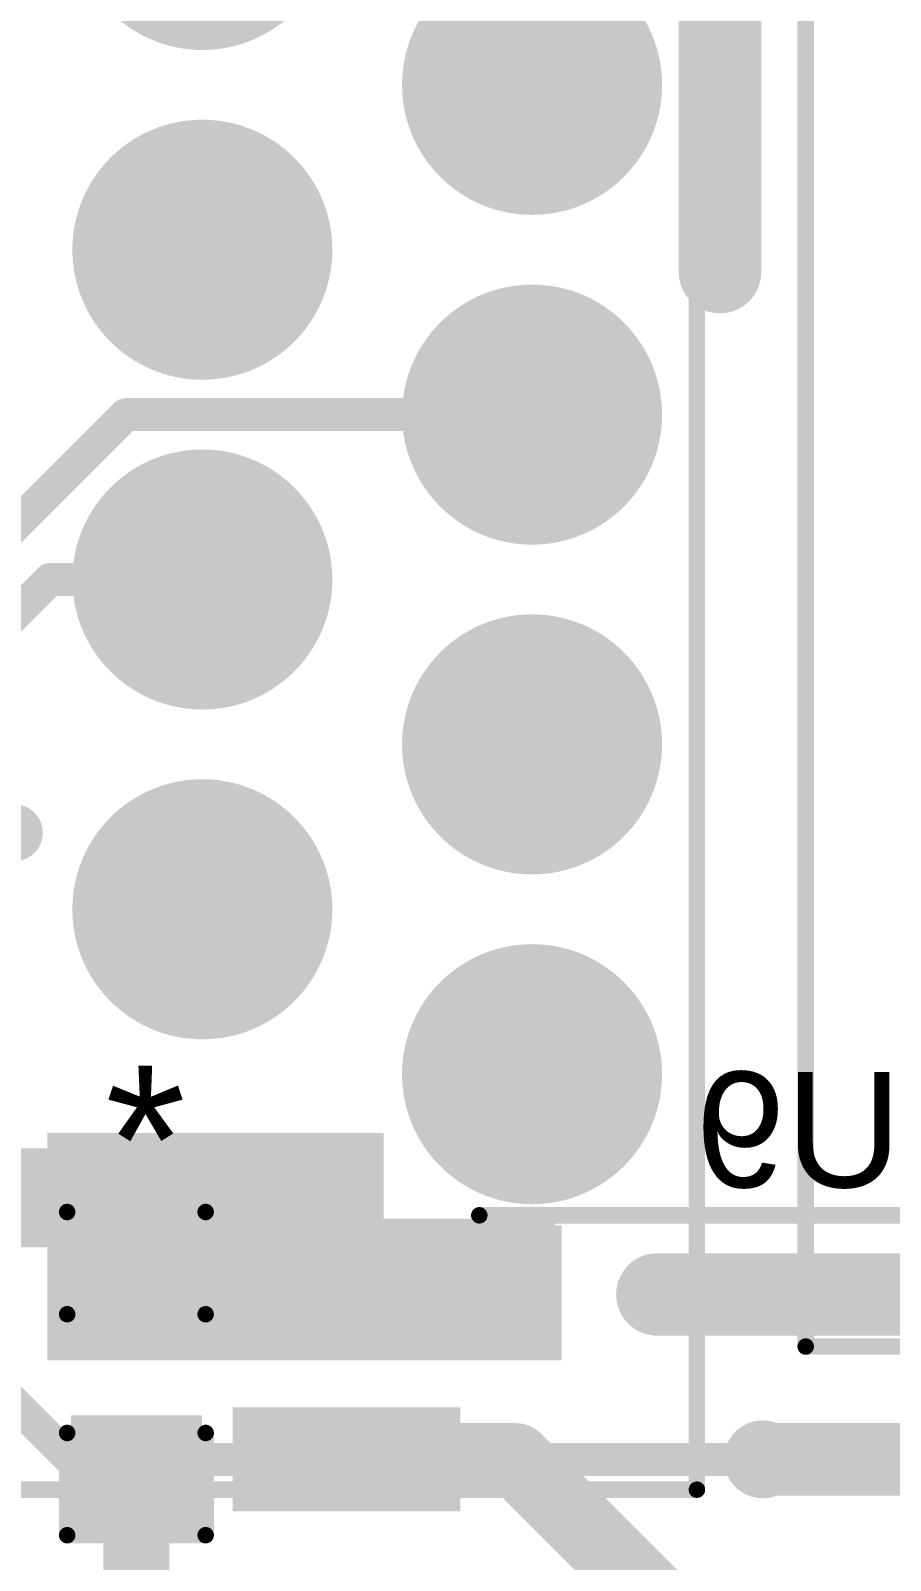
# Model space of a CAD drawing. Header units: millimetres. Extents: x -1.46 to 1.41, y -0.13 to 2.68.
# Drawn here: x -0.5421 to -0.2813, y 1.2694 to 1.7332 of the extents above; entities that cross this region are included whole.
import ezdxf

# ---------------------------------------------------------------- set-up
doc = ezdxf.new("R2010")
doc.units = ezdxf.units.MM
doc.header["$MEASUREMENT"] = 0
for name, color, linetype in [('BottomLayer', 5, 'Continuous'), ('BottomOverlay', 54, 'Continuous'), ('BottomPaste', 16, 'Continuous'), ('BottomSolder', 6, 'Continuous'), ('Mechanical2', 216, 'Continuous'), ('MultiLayer', 9, 'Continuous'), ('PadHoleLayer', 156, 'Continuous'), ('TopLayer', 1, 'Continuous'), ('TopOverlay', 2, 'Continuous'), ('TopSolder', 216, 'Continuous'), ('ViaHoleLayer', 16, 'Continuous')]:
    doc.layers.add(name, color=color, linetype=linetype)
doc.styles.add('Arial', font='', dxfattribs={"height": 0.2})
doc.styles.get('Arial').set_extended_font_data('Arial')

# ---------------------------------------------------------------- blocks, each defined once
blk = doc.blocks.new('SOT_23_B_5')
at = {"layer": 'BottomLayer'}
for points in [[(-0.05354, 0.05748), (-0.02126, 0.05748), (-0.02126, 0.02126), (-0.05354, 0.02126)], [(0.02126, 0.05748), (0.05354, 0.05748), (0.05354, 0.02126), (0.02126, 0.02126)], [(-0.01614, -0.02126), (0.01614, -0.02126), (0.01614, -0.05748), (-0.01614, -0.05748)]]:
    blk.add_hatch(color=5, dxfattribs=at).paths.add_polyline_path(points)
at = {"layer": 'BottomPaste'}
for points in [[(-0.05354, 0.05748), (-0.02126, 0.05748), (-0.02126, 0.02126), (-0.05354, 0.02126)], [(0.02126, 0.05748), (0.05354, 0.05748), (0.05354, 0.02126), (0.02126, 0.02126)], [(-0.01614, -0.02126), (0.01614, -0.02126), (0.01614, -0.05748), (-0.01614, -0.05748)]]:
    blk.add_hatch(color=16, dxfattribs=at).paths.add_polyline_path(points)
at = {"layer": 'BottomSolder'}
for points in [[(-0.05754, 0.06148), (-0.01726, 0.06148), (-0.01726, 0.01726), (-0.05754, 0.01726)], [(0.01726, 0.06148), (0.05754, 0.06148), (0.05754, 0.01726), (0.01726, 0.01726)], [(-0.02014, -0.01726), (0.02014, -0.01726), (0.02014, -0.06148), (-0.02014, -0.06148)]]:
    blk.add_hatch(color=6, dxfattribs=at).paths.add_polyline_path(points)
at = {"layer": 'BottomOverlay'}
for points, const_width in [([(-0.06439, 0.045, 1), (-0.07161, 0.045, 1)], 0.01), ([(-0.07411, 0.045, 1), (-0.06911, 0.045, 1)], 0.005), ([(-0.06689, 0.045, 1), (-0.06189, 0.045, 1)], 0.005), ([(-0.06497, 0.03, 1), (-0.06103, 0.03, 1)], 0.00394), ([(-0.01497, 0.033, 1), (-0.01103, 0.033, 1)], 0.00394), ([(0.01103, 0.033, 1), (0.01497, 0.033, 1)], 0.00394), ([(0.06103, 0.03, 1), (0.06497, 0.03, 1)], 0.00394), ([(-0.06497, -0.034, 1), (-0.06103, -0.034, 1)], 0.00394), ([(-0.06497, -0.034, 1), (-0.06103, -0.034, 1)], 0.00394), ([(-0.02597, -0.034, 1), (-0.02203, -0.034, 1)], 0.00394), ([(0.02203, -0.034, 1), (0.02597, -0.034, 1)], 0.00394), ([(0.06103, -0.034, 1), (0.06497, -0.034, 1)], 0.00394), ([(0.06103, -0.034, 1), (0.06497, -0.034, 1)], 0.00394)]:
    blk.add_lwpolyline(points, format="xyb", close=True, dxfattribs=dict(at, const_width=const_width))
at = {"layer": 'BottomOverlay', "const_width": 0.00787}
for points in [[(-0.063, 0.03), (-0.063, -0.034)], [(0.013, 0.033), (-0.013, 0.033)], [(0.063, 0.03), (0.063, -0.034)], [(-0.024, -0.034), (-0.063, -0.034)], [(0.063, -0.034), (0.024, -0.034)]]:
    blk.add_lwpolyline(points, dxfattribs=at)
blk = doc.blocks.new('CAP_0603_B_15')
at = {"layer": 'BottomLayer'}
for points in [[(-0.045, -0.0175), (-0.045, 0.0175), (-0.015, 0.0175), (-0.015, -0.0175)], [(0.015, -0.0175), (0.015, 0.0175), (0.045, 0.0175), (0.045, -0.0175)]]:
    blk.add_hatch(color=5, dxfattribs=at).paths.add_polyline_path(points)
at = {"layer": 'BottomPaste'}
for points in [[(-0.045, -0.0175), (-0.045, 0.0175), (-0.015, 0.0175), (-0.015, -0.0175)], [(0.015, -0.0175), (0.015, 0.0175), (0.045, 0.0175), (0.045, -0.0175)]]:
    blk.add_hatch(color=16, dxfattribs=at).paths.add_polyline_path(points)
at = {"layer": 'BottomSolder'}
for points in [[(-0.04736, -0.01986), (-0.04736, 0.01986), (-0.01264, 0.01986), (-0.01264, -0.01986)], [(0.01264, -0.01986), (0.01264, 0.01986), (0.04736, 0.01986), (0.04736, -0.01986)]]:
    blk.add_hatch(color=6, dxfattribs=at).paths.add_polyline_path(points)
at = {"layer": 'BottomOverlay', "const_width": 0.005}
for points in [[(-0.049, -0.021), (-0.049, 0.021)], [(-0.018, 0.021), (-0.049, 0.021)], [(0.049, 0.021), (0.018, 0.021)], [(0.049, -0.021), (0.049, 0.021)], [(-0.018, -0.021), (-0.049, -0.021)], [(0.049, -0.021), (0.018, -0.021)]]:
    blk.add_lwpolyline(points, dxfattribs=at)
at = {"layer": 'BottomOverlay', "const_width": 0.0025}
for points in [[(-0.05025, 0.021, 1), (-0.04775, 0.021, 1)], [(-0.05025, 0.021, 1), (-0.04775, 0.021, 1)], [(-0.01925, 0.021, 1), (-0.01675, 0.021, 1)], [(0.01675, 0.021, 1), (0.01925, 0.021, 1)], [(0.04775, 0.021, 1), (0.05025, 0.021, 1)], [(0.04775, 0.021, 1), (0.05025, 0.021, 1)], [(-0.05025, -0.021, 1), (-0.04775, -0.021, 1)], [(-0.05025, -0.021, 1), (-0.04775, -0.021, 1)], [(-0.01925, -0.021, 1), (-0.01675, -0.021, 1)], [(0.01675, -0.021, 1), (0.01925, -0.021, 1)], [(0.04775, -0.021, 1), (0.05025, -0.021, 1)], [(0.04775, -0.021, 1), (0.05025, -0.021, 1)]]:
    blk.add_lwpolyline(points, format="xyb", close=True, dxfattribs=at)
blk = doc.blocks.new('SOIC_8_B_18')
at = {"layer": 'BottomLayer'}
for points in [[(-0.13681, 0.06319), (-0.13681, 0.08681), (-0.07579, 0.08681), (-0.07579, 0.06319)], [(0.07579, 0.06319), (0.07579, 0.08681), (0.13681, 0.08681), (0.13681, 0.06319)], [(-0.13681, 0.01319), (-0.13681, 0.03681), (-0.07579, 0.03681), (-0.07579, 0.01319)], [(0.07579, 0.01319), (0.07579, 0.03681), (0.13681, 0.03681), (0.13681, 0.01319)], [(-0.13681, -0.03681), (-0.13681, -0.01319), (-0.07579, -0.01319), (-0.07579, -0.03681)], [(0.07579, -0.03681), (0.07579, -0.01319), (0.13681, -0.01319), (0.13681, -0.03681)], [(-0.13681, -0.08681), (-0.13681, -0.06319), (-0.07579, -0.06319), (-0.07579, -0.08681)], [(0.07579, -0.08681), (0.07579, -0.06319), (0.13681, -0.06319), (0.13681, -0.08681)]]:
    blk.add_hatch(color=5, dxfattribs=at).paths.add_polyline_path(points)
at = {"layer": 'BottomPaste'}
for points in [[(-0.13681, 0.06319), (-0.13681, 0.08681), (-0.07579, 0.08681), (-0.07579, 0.06319)], [(0.07579, 0.06319), (0.07579, 0.08681), (0.13681, 0.08681), (0.13681, 0.06319)], [(-0.13681, 0.01319), (-0.13681, 0.03681), (-0.07579, 0.03681), (-0.07579, 0.01319)], [(0.07579, 0.01319), (0.07579, 0.03681), (0.13681, 0.03681), (0.13681, 0.01319)], [(-0.13681, -0.03681), (-0.13681, -0.01319), (-0.07579, -0.01319), (-0.07579, -0.03681)], [(0.07579, -0.03681), (0.07579, -0.01319), (0.13681, -0.01319), (0.13681, -0.03681)], [(-0.13681, -0.08681), (-0.13681, -0.06319), (-0.07579, -0.06319), (-0.07579, -0.08681)], [(0.07579, -0.08681), (0.07579, -0.06319), (0.13681, -0.06319), (0.13681, -0.08681)]]:
    blk.add_hatch(color=16, dxfattribs=at).paths.add_polyline_path(points)
at = {"layer": 'BottomSolder'}
for points in [[(-0.14081, 0.05919), (-0.14081, 0.09081), (-0.07179, 0.09081), (-0.07179, 0.05919)], [(0.07179, 0.05919), (0.07179, 0.09081), (0.14081, 0.09081), (0.14081, 0.05919)], [(-0.14081, 0.00919), (-0.14081, 0.04081), (-0.07179, 0.04081), (-0.07179, 0.00919)], [(0.07179, 0.00919), (0.07179, 0.04081), (0.14081, 0.04081), (0.14081, 0.00919)], [(-0.14081, -0.04081), (-0.14081, -0.00919), (-0.07179, -0.00919), (-0.07179, -0.04081)], [(0.07179, -0.04081), (0.07179, -0.00919), (0.14081, -0.00919), (0.14081, -0.04081)], [(-0.14081, -0.09081), (-0.14081, -0.05919), (-0.07179, -0.05919), (-0.07179, -0.09081)], [(0.07179, -0.09081), (0.07179, -0.05919), (0.14081, -0.05919), (0.14081, -0.09081)]]:
    blk.add_hatch(color=6, dxfattribs=at).paths.add_polyline_path(points)
at = {"layer": 'BottomOverlay', "const_width": 0.005}
for points in [[(0.066, 0.099), (-0.072, 0.099)], [(0.066, -0.099), (-0.072, -0.099)]]:
    blk.add_lwpolyline(points, dxfattribs=at)
at = {"layer": 'BottomOverlay'}
for points, const_width in [([(-0.07325, 0.099, 1), (-0.07075, 0.099, 1)], 0.0025), ([(0.06475, 0.099, 1), (0.06725, 0.099, 1)], 0.0025), ([(-0.1216, -0.1, 1), (-0.1344, -0.1, 1)], 0.01), ([(-0.1369, -0.1, 1), (-0.1319, -0.1, 1)], 0.005), ([(-0.1241, -0.1, 1), (-0.1191, -0.1, 1)], 0.005), ([(-0.07325, -0.099, 1), (-0.07075, -0.099, 1)], 0.0025), ([(0.06475, -0.099, 1), (0.06725, -0.099, 1)], 0.0025)]:
    blk.add_lwpolyline(points, format="xyb", close=True, dxfattribs=dict(at, const_width=const_width))
blk = doc.blocks.new('0855115001_41')
at = {"layer": 'BottomLayer'}
h = blk.add_hatch(color=5, dxfattribs=at)
edge = h.paths.add_edge_path()
edge.add_arc((-0.125, 0.175), 0.03543, 0, 360)
h = blk.add_hatch(color=5, dxfattribs=at)
edge = h.paths.add_edge_path()
edge.add_arc((-0.025, 0.175), 0.03543, 0, 360)
h = blk.add_hatch(color=5, dxfattribs=at)
edge = h.paths.add_edge_path()
edge.add_arc((0.075, 0.175), 0.03543, 0, 360)
h = blk.add_hatch(color=5, dxfattribs=at)
edge = h.paths.add_edge_path()
edge.add_arc((0.175, 0.175), 0.03543, 0, 360)
h = blk.add_hatch(color=5, dxfattribs=at)
edge = h.paths.add_edge_path()
edge.add_arc((-0.175, 0.075), 0.03543, 0, 360)
h = blk.add_hatch(color=5, dxfattribs=at)
edge = h.paths.add_edge_path()
edge.add_arc((-0.075, 0.075), 0.03543, 0, 360)
h = blk.add_hatch(color=5, dxfattribs=at)
edge = h.paths.add_edge_path()
edge.add_arc((0.025, 0.075), 0.03543, 0, 360)
h = blk.add_hatch(color=5, dxfattribs=at)
edge = h.paths.add_edge_path()
edge.add_arc((0.125, 0.075), 0.03543, 0, 360)
at = {"layer": 'BottomSolder'}
h = blk.add_hatch(color=6, dxfattribs=at)
edge = h.paths.add_edge_path()
edge.add_arc((-0.125, 0.175), 0.03943, 0, 360)
h = blk.add_hatch(color=6, dxfattribs=at)
edge = h.paths.add_edge_path()
edge.add_arc((-0.025, 0.175), 0.03943, 0, 360)
h = blk.add_hatch(color=6, dxfattribs=at)
edge = h.paths.add_edge_path()
edge.add_arc((0.075, 0.175), 0.03943, 0, 360)
h = blk.add_hatch(color=6, dxfattribs=at)
edge = h.paths.add_edge_path()
edge.add_arc((0.175, 0.175), 0.03943, 0, 360)
h = blk.add_hatch(color=6, dxfattribs=at)
edge = h.paths.add_edge_path()
edge.add_arc((-0.175, 0.075), 0.03943, 0, 360)
h = blk.add_hatch(color=6, dxfattribs=at)
edge = h.paths.add_edge_path()
edge.add_arc((-0.075, 0.075), 0.03943, 0, 360)
h = blk.add_hatch(color=6, dxfattribs=at)
edge = h.paths.add_edge_path()
edge.add_arc((0.025, 0.075), 0.03943, 0, 360)
h = blk.add_hatch(color=6, dxfattribs=at)
edge = h.paths.add_edge_path()
edge.add_arc((0.125, 0.075), 0.03943, 0, 360)
at = {"layer": 'MultiLayer'}
h = blk.add_hatch(color=9, dxfattribs=at)
edge = h.paths.add_edge_path()
edge.add_arc((-0.125, 0.175), 0.03543, 0, 360)
h = blk.add_hatch(color=9, dxfattribs=at)
edge = h.paths.add_edge_path()
edge.add_arc((-0.025, 0.175), 0.03543, 0, 360)
h = blk.add_hatch(color=9, dxfattribs=at)
edge = h.paths.add_edge_path()
edge.add_arc((0.075, 0.175), 0.03543, 0, 360)
h = blk.add_hatch(color=9, dxfattribs=at)
edge = h.paths.add_edge_path()
edge.add_arc((0.175, 0.175), 0.03543, 0, 360)
h = blk.add_hatch(color=9, dxfattribs=at)
edge = h.paths.add_edge_path()
edge.add_arc((-0.175, 0.075), 0.03543, 0, 360)
h = blk.add_hatch(color=9, dxfattribs=at)
edge = h.paths.add_edge_path()
edge.add_arc((-0.075, 0.075), 0.03543, 0, 360)
h = blk.add_hatch(color=9, dxfattribs=at)
edge = h.paths.add_edge_path()
edge.add_arc((0.025, 0.075), 0.03543, 0, 360)
h = blk.add_hatch(color=9, dxfattribs=at)
edge = h.paths.add_edge_path()
edge.add_arc((0.125, 0.075), 0.03543, 0, 360)
at = {"layer": 'PadHoleLayer'}
h = blk.add_hatch(color=156, dxfattribs=at)
edge = h.paths.add_edge_path()
edge.add_arc((-0.125, 0.175), 0.01969, 0, 360)
h = blk.add_hatch(color=156, dxfattribs=at)
edge = h.paths.add_edge_path()
edge.add_arc((-0.025, 0.175), 0.01969, 0, 360)
h = blk.add_hatch(color=156, dxfattribs=at)
edge = h.paths.add_edge_path()
edge.add_arc((0.075, 0.175), 0.01969, 0, 360)
h = blk.add_hatch(color=156, dxfattribs=at)
edge = h.paths.add_edge_path()
edge.add_arc((0.175, 0.175), 0.01969, 0, 360)
h = blk.add_hatch(color=156, dxfattribs=at)
edge = h.paths.add_edge_path()
edge.add_arc((-0.075, 0.075), 0.01969, 0, 360)
h = blk.add_hatch(color=156, dxfattribs=at)
edge = h.paths.add_edge_path()
edge.add_arc((0.025, 0.075), 0.01969, 0, 360)
h = blk.add_hatch(color=156, dxfattribs=at)
edge = h.paths.add_edge_path()
edge.add_arc((0.125, 0.075), 0.01969, 0, 360)
at = {"layer": 'TopLayer'}
h = blk.add_hatch(color=1, dxfattribs=at)
edge = h.paths.add_edge_path()
edge.add_arc((-0.125, 0.175), 0.03543, 0, 360)
h = blk.add_hatch(color=1, dxfattribs=at)
edge = h.paths.add_edge_path()
edge.add_arc((-0.025, 0.175), 0.03543, 0, 360)
h = blk.add_hatch(color=1, dxfattribs=at)
edge = h.paths.add_edge_path()
edge.add_arc((0.075, 0.175), 0.03543, 0, 360)
h = blk.add_hatch(color=1, dxfattribs=at)
edge = h.paths.add_edge_path()
edge.add_arc((0.175, 0.175), 0.03543, 0, 360)
h = blk.add_hatch(color=1, dxfattribs=at)
edge = h.paths.add_edge_path()
edge.add_arc((-0.175, 0.075), 0.03543, 0, 360)
h = blk.add_hatch(color=1, dxfattribs=at)
edge = h.paths.add_edge_path()
edge.add_arc((-0.075, 0.075), 0.03543, 0, 360)
h = blk.add_hatch(color=1, dxfattribs=at)
edge = h.paths.add_edge_path()
edge.add_arc((0.025, 0.075), 0.03543, 0, 360)
h = blk.add_hatch(color=1, dxfattribs=at)
edge = h.paths.add_edge_path()
edge.add_arc((0.125, 0.075), 0.03543, 0, 360)
at = {"layer": 'TopSolder'}
h = blk.add_hatch(color=216, dxfattribs=at)
edge = h.paths.add_edge_path()
edge.add_arc((-0.125, 0.175), 0.03943, 0, 360)
h = blk.add_hatch(color=216, dxfattribs=at)
edge = h.paths.add_edge_path()
edge.add_arc((-0.025, 0.175), 0.03943, 0, 360)
h = blk.add_hatch(color=216, dxfattribs=at)
edge = h.paths.add_edge_path()
edge.add_arc((0.075, 0.175), 0.03943, 0, 360)
h = blk.add_hatch(color=216, dxfattribs=at)
edge = h.paths.add_edge_path()
edge.add_arc((0.175, 0.175), 0.03943, 0, 360)
h = blk.add_hatch(color=216, dxfattribs=at)
edge = h.paths.add_edge_path()
edge.add_arc((-0.175, 0.075), 0.03943, 0, 360)
h = blk.add_hatch(color=216, dxfattribs=at)
edge = h.paths.add_edge_path()
edge.add_arc((-0.075, 0.075), 0.03943, 0, 360)
h = blk.add_hatch(color=216, dxfattribs=at)
edge = h.paths.add_edge_path()
edge.add_arc((0.025, 0.075), 0.03943, 0, 360)
h = blk.add_hatch(color=216, dxfattribs=at)
edge = h.paths.add_edge_path()
edge.add_arc((0.125, 0.075), 0.03943, 0, 360)
at = {"layer": 'TopOverlay', "const_width": 0.005}
for points in [[(0.301, 0.225), (-0.302, 0.225)], [(0.301, -0.372), (0.301, 0.225)]]:
    blk.add_lwpolyline(points, dxfattribs=at)
at = {"layer": 'TopOverlay', "const_width": 0.0025}
blk.add_lwpolyline([(0.29975, 0.225, 1), (0.30225, 0.225, 1)], format="xyb", close=True, dxfattribs=at)
blk.add_lwpolyline([(0.29975, 0.225, 1), (0.30225, 0.225, 1)], format="xyb", close=True, dxfattribs=at)
blk = doc.blocks.new('PRT_10474_124')
at = {"layer": 'TopOverlay', "const_width": 0.005}
for points in [[(0.311, -0.16), (0.311, 0.165)], [(0.311, -0.16), (-0.21, -0.16)]]:
    blk.add_lwpolyline(points, dxfattribs=at)
at = {"layer": 'TopOverlay', "const_width": 0.0025}
blk.add_lwpolyline([(0.30975, -0.16, 1), (0.31225, -0.16, 1)], format="xyb", close=True, dxfattribs=at)
blk.add_lwpolyline([(0.30975, -0.16, 1), (0.31225, -0.16, 1)], format="xyb", close=True, dxfattribs=at)

msp = doc.modelspace()

# ---------------------------------------------------------------- hatches: boundary and pattern name
at = {"layer": 'BottomLayer'}
h = msp.add_hatch(color=5, dxfattribs=at)
edge = h.paths.add_edge_path()
edge.add_arc((-0.333, 1.66), 0.01181, 0, 360)
for points in [[(-0.528, 1.33), (-0.435, 1.33), (-0.435, 1.398), (-0.528, 1.398)], [(-0.515, 1.33), (-0.383, 1.33), (-0.383, 1.373), (-0.515, 1.373)]]:
    msp.add_hatch(color=5, dxfattribs=at).paths.add_polyline_path(points)
h = msp.add_hatch(color=5, dxfattribs=at)
edge = h.paths.add_edge_path()
edge.add_arc((-0.477, 1.384), 0.01181, 0, 360)
h = msp.add_hatch(color=5, dxfattribs=at)
edge = h.paths.add_edge_path()
edge.add_arc((-0.45, 1.384), 0.01181, 0, 360)
h = msp.add_hatch(color=5, dxfattribs=at)
edge = h.paths.add_edge_path()
edge.add_arc((-0.398, 1.351), 0.01181, 0, 360)
h = msp.add_hatch(color=5, dxfattribs=at)
edge = h.paths.add_edge_path()
edge.add_arc((-0.352, 1.35), 0.01181, 0, 360)
h = msp.add_hatch(color=5, dxfattribs=at)
edge = h.paths.add_edge_path()
edge.add_arc((-0.32, 1.3), 0.01181, 0, 360)
at = {"layer": 'BottomSolder'}
h = msp.add_hatch(color=6, dxfattribs=at)
edge = h.paths.add_edge_path()
edge.add_arc((-0.333, 1.66), 0.00591, 0, 360)
h = msp.add_hatch(color=6, dxfattribs=at)
edge = h.paths.add_edge_path()
edge.add_arc((-0.477, 1.384), 0.00591, 0, 360)
h = msp.add_hatch(color=6, dxfattribs=at)
edge = h.paths.add_edge_path()
edge.add_arc((-0.45, 1.384), 0.00591, 0, 360)
h = msp.add_hatch(color=6, dxfattribs=at)
edge = h.paths.add_edge_path()
edge.add_arc((-0.398, 1.351), 0.00591, 0, 360)
h = msp.add_hatch(color=6, dxfattribs=at)
edge = h.paths.add_edge_path()
edge.add_arc((-0.352, 1.35), 0.00591, 0, 360)
h = msp.add_hatch(color=6, dxfattribs=at)
edge = h.paths.add_edge_path()
edge.add_arc((-0.32, 1.3), 0.00591, 0, 360)
at = {"layer": 'TopLayer'}
h = msp.add_hatch(color=1, dxfattribs=at)
edge = h.paths.add_edge_path()
edge.add_arc((-0.333, 1.66), 0.01181, 0, 360)
for points in [[(-0.482, 1.399), (-0.537, 1.399), (-0.537, 1.33), (-0.482, 1.33)], [(-0.507, 1.336), (-0.435, 1.336), (-0.435, 1.399), (-0.507, 1.399)], [(-0.508, 1.33), (-0.381, 1.33), (-0.381, 1.371), (-0.508, 1.371)]]:
    msp.add_hatch(color=1, dxfattribs=at).paths.add_polyline_path(points)
h = msp.add_hatch(color=1, dxfattribs=at)
edge = h.paths.add_edge_path()
edge.add_arc((-0.477, 1.384), 0.01181, 0, 360)
h = msp.add_hatch(color=1, dxfattribs=at)
edge = h.paths.add_edge_path()
edge.add_arc((-0.45, 1.384), 0.01181, 0, 360)
h = msp.add_hatch(color=1, dxfattribs=at)
edge = h.paths.add_edge_path()
edge.add_arc((-0.398, 1.351), 0.01181, 0, 360)
h = msp.add_hatch(color=1, dxfattribs=at)
edge = h.paths.add_edge_path()
edge.add_arc((-0.352, 1.35), 0.01181, 0, 360)
h = msp.add_hatch(color=1, dxfattribs=at)
edge = h.paths.add_edge_path()
edge.add_arc((-0.32, 1.3), 0.01181, 0, 360)
at = {"layer": 'TopSolder'}
h = msp.add_hatch(color=216, dxfattribs=at)
edge = h.paths.add_edge_path()
edge.add_arc((-0.333, 1.66), 0.00591, 0, 360)
h = msp.add_hatch(color=216, dxfattribs=at)
edge = h.paths.add_edge_path()
edge.add_arc((-0.477, 1.384), 0.00591, 0, 360)
h = msp.add_hatch(color=216, dxfattribs=at)
edge = h.paths.add_edge_path()
edge.add_arc((-0.45, 1.384), 0.00591, 0, 360)
h = msp.add_hatch(color=216, dxfattribs=at)
edge = h.paths.add_edge_path()
edge.add_arc((-0.398, 1.351), 0.00591, 0, 360)
h = msp.add_hatch(color=216, dxfattribs=at)
edge = h.paths.add_edge_path()
edge.add_arc((-0.352, 1.35), 0.00591, 0, 360)
h = msp.add_hatch(color=216, dxfattribs=at)
edge = h.paths.add_edge_path()
edge.add_arc((-0.32, 1.3), 0.00591, 0, 360)
at = {"layer": 'ViaHoleLayer'}
h = msp.add_hatch(color=16, dxfattribs=at)
edge = h.paths.add_edge_path()
edge.add_arc((-0.333, 1.66), 0.00591, 0, 360)
h = msp.add_hatch(color=16, dxfattribs=at)
edge = h.paths.add_edge_path()
edge.add_arc((-0.477, 1.384), 0.00591, 0, 360)
h = msp.add_hatch(color=16, dxfattribs=at)
edge = h.paths.add_edge_path()
edge.add_arc((-0.45, 1.384), 0.00591, 0, 360)
h = msp.add_hatch(color=16, dxfattribs=at)
edge = h.paths.add_edge_path()
edge.add_arc((-0.398, 1.351), 0.00591, 0, 360)
h = msp.add_hatch(color=16, dxfattribs=at)
edge = h.paths.add_edge_path()
edge.add_arc((-0.352, 1.35), 0.00591, 0, 360)
h = msp.add_hatch(color=16, dxfattribs=at)
edge = h.paths.add_edge_path()
edge.add_arc((-0.32, 1.3), 0.00591, 0, 360)

# ---------------------------------------------------------------- linework, layer by layer
at = {"layer": 'BottomLayer'}
for points, const_width in [([(-0.596, 1.534), (-0.5132, 1.6168)], 0.01), ([(-0.5132, 1.6168), (-0.39, 1.6168)], 0.01), ([(-0.5776, 1.5254), (-0.5362, 1.5668)], 0.01), ([(-0.5362, 1.5668), (-0.49, 1.5668)], 0.01), ([(-0.352, 1.35), (-0.17689, 1.35)], 0.025), ([(-0.4463, 1.3), (-0.395, 1.3)], 0.022), ([(-0.395, 1.3), (-0.33331, 1.23831)], 0.022), ([(-0.32, 1.3), (-0.2337, 1.3)], 0.022), ([(-0.51, 1.217), (-0.51, 1.296)], 0.02)]:
    msp.add_lwpolyline(points, dxfattribs=dict(at, const_width=const_width))
for points, const_width in [([(-0.5157, 1.6168, 1), (-0.5107, 1.6168, 1)], 0.005), ([(-0.5157, 1.6168, 1), (-0.5107, 1.6168, 1)], 0.005), ([(-0.3925, 1.6168, 1), (-0.3875, 1.6168, 1)], 0.005), ([(-0.5387, 1.5668, 1), (-0.5337, 1.5668, 1)], 0.005), ([(-0.5387, 1.5668, 1), (-0.5337, 1.5668, 1)], 0.005), ([(-0.4925, 1.5668, 1), (-0.4875, 1.5668, 1)], 0.005), ([(-0.35825, 1.35, 1), (-0.34575, 1.35, 1)], 0.0125), ([(-0.4518, 1.3, 1), (-0.4408, 1.3, 1)], 0.011), ([(-0.4005, 1.3, 1), (-0.3895, 1.3, 1)], 0.011), ([(-0.4005, 1.3, 1), (-0.3895, 1.3, 1)], 0.011), ([(-0.3255, 1.3, 1), (-0.3145, 1.3, 1)], 0.011), ([(-0.515, 1.296, 1), (-0.505, 1.296, 1)], 0.01)]:
    msp.add_lwpolyline(points, format="xyb", close=True, dxfattribs=dict(at, const_width=const_width))
at = {"layer": 'Mechanical2', "const_width": 0.015}
msp.add_lwpolyline([(1.39764, 1.27953, 1), (-1.39764, 1.27953, 1)], format="xyb", close=True, dxfattribs=at)
at = {"layer": 'TopLayer'}
for points, const_width in [([(-0.333, 1.66), (-0.333, 1.79091)], 0.025), ([(-0.707, 1.477), (-0.53, 1.3)], 0.01), ([(-0.39978, 1.418), (-0.388, 1.418)], 0.025), ([(-0.56032, 1.37932), (-0.522, 1.37932)], 0.03), ([(-0.522, 1.37932), (-0.5095, 1.36682)], 0.03), ([(-0.499, 1.36843), (-0.492, 1.37543)], 0.03), ([(-0.492, 1.37543), (-0.492, 1.38)], 0.022), ([(-0.50843, 1.37043), (-0.499, 1.37043)], 0.03), ([(-0.492, 1.355), (-0.492, 1.37543)], 0.022), ([(-0.53, 1.3), (-0.32, 1.3)], 0.01)]:
    msp.add_lwpolyline(points, dxfattribs=dict(at, const_width=const_width))
for points, const_width in [([(-0.33925, 1.66, 1), (-0.32675, 1.66, 1)], 0.0125), ([(-0.40603, 1.418, 1), (-0.39353, 1.418, 1)], 0.0125), ([(-0.39425, 1.418, 1), (-0.38175, 1.418, 1)], 0.0125), ([(-0.5295, 1.37932, 1), (-0.5145, 1.37932, 1)], 0.015), ([(-0.5295, 1.37932, 1), (-0.5145, 1.37932, 1)], 0.015), ([(-0.4995, 1.37543, 1), (-0.4845, 1.37543, 1)], 0.015), ([(-0.4975, 1.38, 1), (-0.4865, 1.38, 1)], 0.011), ([(-0.51593, 1.37043, 1), (-0.50093, 1.37043, 1)], 0.015), ([(-0.5065, 1.37043, 1), (-0.4915, 1.37043, 1)], 0.015), ([(-0.5065, 1.36843, 1), (-0.4915, 1.36843, 1)], 0.015), ([(-0.4975, 1.37543, 1), (-0.4865, 1.37543, 1)], 0.011), ([(-0.4975, 1.37543, 1), (-0.4865, 1.37543, 1)], 0.011), ([(-0.517, 1.36682, 1), (-0.502, 1.36682, 1)], 0.015), ([(-0.4975, 1.355, 1), (-0.4865, 1.355, 1)], 0.011), ([(-0.5325, 1.3, 1), (-0.5275, 1.3, 1)], 0.005), ([(-0.5325, 1.3, 1), (-0.5275, 1.3, 1)], 0.005), ([(-0.3225, 1.3, 1), (-0.3175, 1.3, 1)], 0.005)]:
    msp.add_lwpolyline(points, format="xyb", close=True, dxfattribs=dict(at, const_width=const_width))

# ---------------------------------------------------------------- block references
for name, p, rotation in [('PRT_10474_124', (-0.147, 1.6452), 270), ('0855115001_41', (-0.565, 1.5918), 270), ('SOT_23_B_5', (-0.615, 1.535), 180), ('SOIC_8_B_18', (-0.34, 1.275), 180), ('CAP_0603_B_15', (-0.51, 1.326), 270)]:
    msp.add_blockref(name, p, dxfattribs=dict(rotation=rotation))

# ---------------------------------------------------------------- texts
at = {"layer": 'BottomOverlay', "style": 'Arial', "text_generation_flag": 2}
msp.add_text('*', height=0.045, rotation=360, dxfattribs=at).set_placement((-0.495, 1.37443))
msp.add_text('U9', height=0.035, dxfattribs=at).set_placement((-0.27784, 1.38251))

doc.saveas('drawing.dxf')
